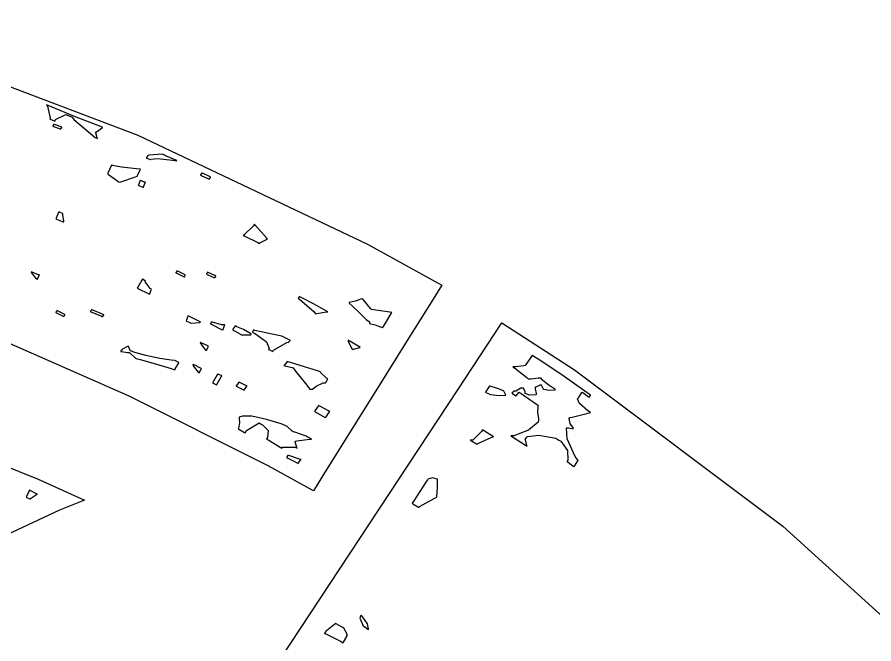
# Model space of a CAD drawing. Extents: x 46 to 308, y 59 to 295.
# Drawn here: x 219.43 to 249.11, y 249.34 to 271.04 of the extents above; entities that cross this region are included whole.
import ezdxf

# ---------------------------------------------------------------- set-up
doc = ezdxf.new("R2010")
doc.units = 0
doc.header["$MEASUREMENT"] = 0

msp = doc.modelspace()

# ---------------------------------------------------------------- linework, layer by layer
at = {"color": 7}
for points in [[(212.821, 271.04), (223.609, 266.956), (231.573, 263.18), (234.138, 261.761), (234.138, 261.761), (233.842, 261.282), (232.948, 259.844), (231.915, 258.199), (230.884, 256.552), (229.99, 255.115), (229.694, 254.635), (228.124, 255.506), (223.308, 257.923), (216.817, 260.774)], [(219.374, 234.907), (234.694, 258.137), (236.221, 260.456), (238.74, 258.831), (245.956, 253.422), (254.64, 245.543), (262.348, 236.723), (267.601, 229.42), (269.169, 226.872)], [(212.128, 258.277), (220.159, 255.05), (221.757, 254.317), (220.891, 253.974), (212.477, 250.031)]]:
    msp.add_lwpolyline(points, dxfattribs=at)
for points in [[(220.45, 268.005), (220.485, 267.953), (220.573, 267.539), (220.556, 267.512), (220.573, 267.503), (220.715, 267.451), (220.733, 267.442), (220.759, 267.495), (221.112, 267.67), (221.156, 267.652), (221.174, 267.644), (221.314, 267.591), (221.332, 267.582), (221.394, 267.494), (222.126, 266.876), (222.214, 266.84), (222.204, 266.858), (222.152, 267.036), (222.144, 267.053), (222.178, 267.071), (222.381, 267.221), (222.39, 267.229), (222.196, 267.301), (221.42, 267.605), (220.645, 267.927), (220.45, 268.005)], [(220.698, 267.335), (220.698, 267.319), (220.663, 267.279), (220.663, 267.265), (220.689, 267.257), (220.918, 267.168), (220.945, 267.159), (220.945, 267.177), (220.979, 267.217), (220.979, 267.229), (220.953, 267.239), (220.725, 267.327), (220.698, 267.335)], [(223.944, 266.241), (223.944, 266.224), (223.908, 266.185), (223.908, 266.171), (223.924, 266.163), (224.032, 266.11), (224.05, 266.101), (224.058, 266.119), (224.295, 266.149), (224.816, 266.092), (224.966, 266.065), (224.922, 266.083), (224.551, 266.251), (224.507, 266.277), (224.463, 266.295), (223.996, 266.259), (223.944, 266.241)], [(222.709, 265.924), (222.691, 265.89), (222.575, 265.642), (222.567, 265.606), (222.593, 265.598), (222.911, 265.361), (222.956, 265.325), (223.016, 265.343), (223.529, 265.509), (223.591, 265.535), (223.599, 265.563), (223.687, 265.756), (223.697, 265.782), (223.565, 265.792), (223.044, 265.841), (222.735, 265.908), (222.709, 265.924)], [(223.697, 265.395), (223.687, 265.379), (223.634, 265.237), (223.625, 265.219), (223.643, 265.21), (223.784, 265.158), (223.802, 265.148), (223.81, 265.166), (223.864, 265.307), (223.873, 265.325), (223.829, 265.325), (223.713, 265.387), (223.697, 265.395)], [(225.814, 265.642), (225.814, 265.625), (225.778, 265.585), (225.778, 265.571), (225.804, 265.555), (226.059, 265.447), (226.095, 265.429), (226.095, 265.447), (226.131, 265.489), (226.131, 265.501), (226.095, 265.519), (225.848, 265.634), (225.814, 265.642)], [(220.875, 264.301), (220.865, 264.275), (220.777, 264.082), (220.769, 264.054), (220.795, 264.046), (221.023, 263.958), (221.051, 263.948), (221.041, 263.984), (221.015, 264.17), (221.015, 264.231), (220.997, 264.24), (220.891, 264.293), (220.875, 264.301)], [(227.648, 263.878), (227.612, 263.817), (227.294, 263.499), (227.259, 263.489), (227.312, 263.463), (227.77, 263.234), (227.824, 263.208), (227.832, 263.226), (228.071, 263.34), (228.107, 263.349), (228.063, 263.402), (227.692, 263.826), (227.648, 263.878)], [(219.921, 262.22), (219.911, 262.194), (220.089, 261.983), (220.133, 261.973), (220.141, 261.991), (220.194, 262.106), (220.204, 262.114), (220.168, 262.123), (219.947, 262.212), (219.921, 262.22)], [(224.966, 262.254), (224.957, 262.246), (224.932, 262.201), (224.932, 262.184), (224.958, 262.176), (225.187, 262.062), (225.213, 262.044), (225.221, 262.053), (225.249, 262.099), (225.249, 262.114), (225.221, 262.132), (224.992, 262.246), (224.966, 262.254)], [(226.024, 262.22), (226.024, 262.204), (225.99, 262.164), (225.99, 262.15), (226.016, 262.132), (226.245, 262.026), (226.271, 262.008), (226.271, 262.026), (226.307, 262.066), (226.307, 262.078), (226.279, 262.096), (226.05, 262.204), (226.024, 262.22)], [(223.767, 261.973), (223.749, 261.939), (223.607, 261.691), (223.591, 261.655), (223.635, 261.638), (223.97, 261.47), (224.014, 261.444), (224.022, 261.462), (224.075, 261.603), (224.084, 261.621), (224.04, 261.647), (223.864, 261.875), (223.873, 261.902), (223.864, 261.911), (223.775, 261.965), (223.767, 261.973)], [(229.199, 261.372), (229.199, 261.356), (229.165, 261.316), (229.165, 261.302), (229.217, 261.276), (229.72, 260.835), (229.765, 260.773), (229.809, 260.783), (230.143, 260.835), (230.188, 260.843), (230.09, 260.897), (229.693, 261.109), (229.296, 261.32), (229.199, 261.372)], [(231.705, 260.915), (231.669, 260.951), (231.413, 261.268), (231.386, 261.302), (231.377, 261.286), (231.144, 261.206), (230.929, 261.162), (230.929, 261.162), (230.929, 261.133), (231.039, 261.042), (231.282, 260.809), (231.524, 260.576), (231.635, 260.487), (231.635, 260.456), (231.635, 260.438), (231.836, 260.382), (232.074, 260.298), (232.092, 260.28), (232.126, 260.333), (232.374, 260.756), (232.41, 260.809), (232.339, 260.827), (231.775, 260.907), (231.705, 260.915)], [(220.803, 260.879), (220.803, 260.863), (220.769, 260.823), (220.769, 260.809), (220.795, 260.8), (221.023, 260.685), (221.051, 260.667), (221.051, 260.685), (221.085, 260.726), (221.085, 260.739), (221.058, 260.756), (220.829, 260.871), (220.803, 260.879)], [(222.003, 260.915), (222.003, 260.897), (221.967, 260.857), (221.967, 260.843), (222.012, 260.827), (222.346, 260.685), (222.39, 260.667), (222.39, 260.685), (222.426, 260.726), (222.426, 260.739), (222.382, 260.756), (222.048, 260.897), (222.003, 260.915)], [(225.355, 260.703), (225.345, 260.686), (225.293, 260.544), (225.285, 260.526), (225.301, 260.518), (225.415, 260.466), (225.425, 260.456), (225.469, 260.44), (225.76, 260.464), (225.778, 260.49), (225.742, 260.508), (225.399, 260.677), (225.355, 260.703)], [(226.167, 260.49), (226.157, 260.482), (226.131, 260.437), (226.131, 260.42), (226.175, 260.404), (226.509, 260.227), (226.554, 260.21), (226.562, 260.227), (226.614, 260.368), (226.624, 260.386), (226.509, 260.386), (226.193, 260.482), (226.167, 260.49)], [(226.977, 260.35), (226.967, 260.333), (226.906, 260.241), (226.906, 260.21), (226.932, 260.192), (227.127, 260.085), (227.153, 260.067), (227.197, 260.041), (227.524, 260.041), (227.542, 260.067), (227.488, 260.103), (227.271, 260.223), (227.039, 260.324), (226.977, 260.35)], [(227.612, 260.21), (227.612, 260.192), (227.578, 260.152), (227.578, 260.138), (227.692, 260.077), (228.069, 259.799), (228.165, 259.571), (228.141, 259.538), (228.15, 259.53), (228.265, 259.478), (228.283, 259.468), (228.309, 259.512), (228.775, 259.777), (228.847, 259.785), (228.847, 259.803), (228.883, 259.844), (228.883, 259.857), (228.855, 259.874), (228.626, 259.989), (228.6, 259.997), (228.484, 260.015), (227.664, 260.192), (227.612, 260.21)], [(225.778, 259.785), (225.768, 259.759), (225.946, 259.522), (225.99, 259.504), (225.998, 259.522), (226.05, 259.628), (226.06, 259.644), (226.033, 259.662), (225.804, 259.769), (225.778, 259.785)], [(230.893, 259.857), (230.884, 259.83), (231.025, 259.566), (231.069, 259.538), (231.096, 259.548), (231.289, 259.6), (231.316, 259.608), (231.272, 259.636), (230.937, 259.83), (230.893, 259.857)], [(223.344, 259.504), (223.344, 259.504), (223.29, 259.636), (223.272, 259.644), (223.255, 259.636), (223.078, 259.548), (223.062, 259.538), (223.062, 259.522), (223.026, 259.482), (223.026, 259.468), (223.052, 259.46), (223.243, 259.432), (223.308, 259.432), (223.334, 259.416), (223.527, 259.239), (223.555, 259.221), (223.687, 259.187), (224.225, 259.041), (224.764, 258.877), (224.896, 258.833), (224.904, 258.86), (225.019, 259.053), (225.036, 259.079), (225.027, 259.089), (224.912, 259.143), (224.896, 259.151), (224.765, 259.165), (224.375, 259.227), (223.882, 259.328), (223.507, 259.43), (223.352, 259.486), (223.344, 259.504)], [(237.279, 259.328), (237.251, 259.293), (237.057, 259.011), (237.031, 258.975), (236.987, 258.966), (236.702, 258.939), (236.608, 258.939), (236.66, 258.895), (237.083, 258.56), (237.137, 258.516), (237.242, 258.516), (237.48, 258.55), (237.56, 258.55), (237.586, 258.516), (237.847, 258.313), (238.055, 258.174), (238.055, 258.127), (238.055, 258.126), (237.86, 258.119), (237.666, 258.152), (237.666, 258.163), (237.596, 258.304), (237.542, 258.304), (237.401, 258.225), (237.383, 258.233), (237.383, 258.173), (237.41, 258.014), (237.419, 257.987), (237.401, 257.961), (237.198, 257.952), (237.031, 258.005), (237.031, 258.021), (237.031, 258.065), (236.977, 258.197), (236.96, 258.197), (236.881, 258.197), (236.703, 258.093), (236.644, 258.093), (236.634, 258.084), (236.582, 258.031), (236.573, 258.021), (236.59, 258.013), (236.704, 257.926), (236.714, 257.917), (236.722, 257.934), (236.81, 258.049), (236.82, 258.057), (236.89, 258.013), (237.428, 257.642), (237.49, 257.598), (237.472, 257.572), (237.462, 257.347), (237.49, 257.139), (237.49, 257.069), (237.48, 257.017), (237.145, 256.74), (236.634, 256.55), (236.538, 256.54), (236.59, 256.505), (237.041, 256.223), (237.103, 256.187), (237.093, 256.214), (237.039, 256.407), (237.031, 256.433), (237.039, 256.443), (237.093, 256.497), (237.103, 256.505), (237.111, 256.523), (237.502, 256.571), (238.089, 256.461), (238.195, 256.399), (238.265, 256.365), (238.494, 256.042), (238.512, 255.702), (238.478, 255.658), (238.504, 255.641), (238.697, 255.499), (238.724, 255.481), (238.741, 255.499), (238.857, 255.677), (238.867, 255.694), (238.76, 255.826), (238.486, 256.443), (238.46, 256.814), (238.478, 256.822), (238.53, 256.822), (238.69, 256.786), (238.69, 256.786), (238.69, 256.829), (238.596, 256.956), (238.558, 257.142), (238.584, 257.175), (238.654, 257.193), (239.218, 257.335), (239.29, 257.351), (239.201, 257.413), (238.919, 257.664), (238.85, 257.829), (238.867, 257.845), (238.883, 257.863), (238.997, 258.04), (239.007, 258.057), (239.033, 258.04), (239.226, 257.899), (239.254, 257.881), (239.262, 257.89), (239.29, 257.936), (239.29, 257.951), (239.095, 258.093), (238.296, 258.653), (237.482, 259.195), (237.279, 259.328)], [(225.531, 259.009), (225.521, 258.983), (225.698, 258.745), (225.742, 258.727), (225.75, 258.745), (225.804, 258.852), (225.814, 258.869), (225.786, 258.887), (225.557, 259.001), (225.531, 259.009)], [(228.776, 259.115), (228.767, 259.099), (228.679, 258.984), (228.67, 258.975), (228.705, 258.966), (228.961, 258.913), (228.989, 258.903), (229.077, 258.789), (229.424, 258.361), (229.573, 258.163), (229.622, 258.163), (229.664, 258.163), (229.791, 258.269), (230.034, 258.374), (230.117, 258.374), (230.125, 258.392), (230.178, 258.499), (230.188, 258.516), (230.143, 258.543), (229.931, 258.746), (229.941, 258.763), (229.835, 258.798), (229.384, 258.939), (228.899, 259.081), (228.776, 259.115)], [(226.377, 258.692), (226.359, 258.658), (226.217, 258.41), (226.201, 258.374), (226.217, 258.366), (226.333, 258.313), (226.343, 258.304), (226.359, 258.34), (226.501, 258.588), (226.519, 258.622), (226.509, 258.632), (226.394, 258.684), (226.377, 258.692)], [(227.119, 258.41), (227.109, 258.393), (227.021, 258.279), (227.013, 258.269), (227.039, 258.251), (227.268, 258.137), (227.295, 258.127), (227.303, 258.145), (227.391, 258.261), (227.401, 258.269), (227.373, 258.279), (227.145, 258.393), (227.119, 258.41)], [(235.796, 258.269), (235.778, 258.251), (235.664, 258.075), (235.656, 258.057), (235.664, 258.049), (235.778, 257.996), (235.796, 257.987), (235.831, 257.97), (236.131, 257.943), (236.361, 257.951), (236.361, 257.951), (236.291, 258.093), (236.281, 258.102), (236.069, 258.181), (235.822, 258.261), (235.796, 258.269)], [(229.871, 257.598), (229.853, 257.572), (229.745, 257.405), (229.729, 257.387), (229.773, 257.361), (230.081, 257.193), (230.117, 257.175), (230.134, 257.203), (230.24, 257.369), (230.258, 257.387), (230.222, 257.405), (229.915, 257.572), (229.871, 257.598)], [(228.989, 256.682), (228.961, 256.708), (228.767, 256.876), (228.74, 256.892), (228.577, 256.957), (228.071, 257.116), (227.56, 257.221), (227.233, 257.231), (227.119, 257.19), (227.119, 257.175), (227.119, 257.131), (227.127, 256.994), (227.099, 256.814), (227.083, 256.786), (227.109, 256.77), (227.303, 256.664), (227.329, 256.646), (227.373, 256.726), (227.814, 256.99), (227.858, 256.963), (227.929, 256.928), (228.123, 256.726), (228.105, 256.487), (228.071, 256.433), (228.123, 256.407), (228.546, 256.153), (228.6, 256.117), (228.626, 256.153), (229.067, 256.153), (229.129, 256.117), (229.12, 256.144), (229.067, 256.337), (229.059, 256.363), (229.12, 256.373), (229.569, 256.425), (229.622, 256.433), (229.613, 256.443), (229.499, 256.497), (229.482, 256.505), (229.446, 256.532), (229.049, 256.673), (228.989, 256.682)], [(235.549, 256.752), (235.514, 256.699), (235.223, 256.399), (235.126, 256.399), (235.152, 256.383), (235.345, 256.267), (235.373, 256.257), (235.39, 256.275), (235.858, 256.487), (235.938, 256.505), (235.902, 256.532), (235.584, 256.735), (235.549, 256.752)], [(228.812, 255.87), (228.802, 255.862), (228.776, 255.816), (228.776, 255.8), (228.811, 255.773), (229.129, 255.606), (229.165, 255.588), (229.173, 255.606), (229.26, 255.72), (229.27, 255.728), (229.216, 255.738), (228.838, 255.862), (228.812, 255.87)], [(233.645, 255.022), (233.591, 254.944), (233.379, 254.617), (233.168, 254.292), (233.116, 254.212), (233.142, 254.194), (233.335, 254.08), (233.363, 254.07), (233.397, 254.114), (233.702, 254.287), (233.952, 254.406), (233.962, 254.423), (233.97, 254.441), (233.992, 254.75), (233.998, 255.022), (233.998, 255.022), (233.988, 255.04), (233.82, 255.09), (233.653, 255.05), (233.645, 255.022)], [(219.851, 254.67), (219.841, 254.643), (219.753, 254.45), (219.745, 254.423), (219.763, 254.415), (219.869, 254.362), (219.887, 254.353), (219.895, 254.371), (220.097, 254.513), (220.133, 254.529), (220.097, 254.539), (219.877, 254.653), (219.851, 254.67)], [(231.352, 250.332), (231.342, 250.323), (231.316, 250.276), (231.316, 250.26), (231.307, 250.234), (231.422, 249.971), (231.458, 249.943), (231.474, 249.935), (231.581, 249.847), (231.599, 249.837), (231.607, 249.864), (231.567, 250.031), (231.404, 250.27), (231.352, 250.332)], [(230.47, 250.049), (230.434, 250.023), (230.152, 249.794), (230.117, 249.767), (230.107, 249.759), (230.081, 249.713), (230.081, 249.696), (230.125, 249.688), (230.655, 249.422), (230.717, 249.378), (230.733, 249.406), (230.848, 249.6), (230.857, 249.626), (230.875, 249.652), (230.751, 249.881), (230.717, 249.907), (230.689, 249.917), (230.487, 250.033), (230.47, 250.049)]]:
    msp.add_lwpolyline(points, close=True, dxfattribs=at)

doc.saveas('drawing.dxf')
